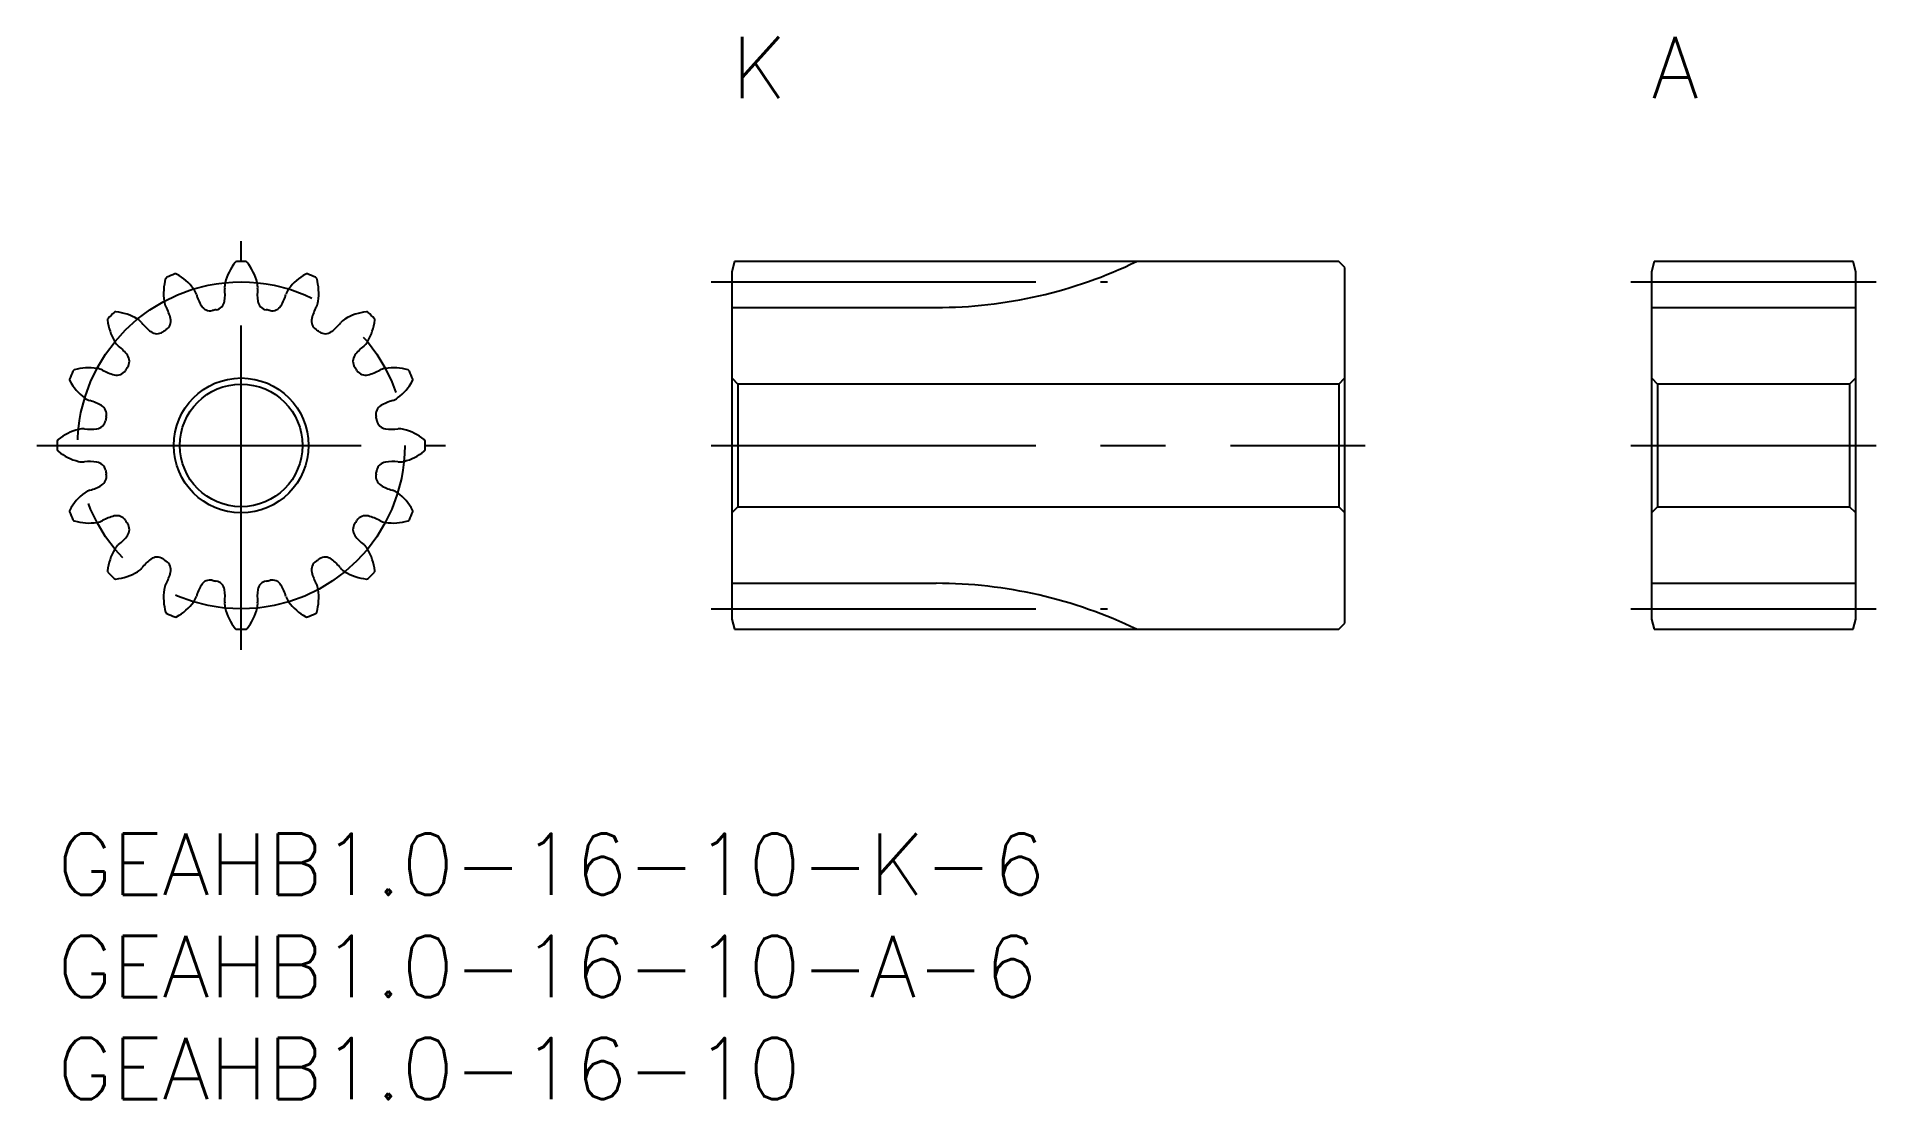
# Model space of a CAD drawing. Extents: x -1 to 89, y -13 to 39.
import ezdxf

# ---------------------------------------------------------------- set-up
doc = ezdxf.new("R2010")
doc.units = 0
doc.header["$LTSCALE"] = 0.5
doc.linetypes.add('CENTER', pattern=[50.8, 31.75, -6.35, 6.35, -6.35])
for name, color, linetype in [('MSM_CENTER', 1, 'CENTER'), ('MSM_CONTINUOUS', 7, 'CONTINUOUS'), ('MSM_PART_NUMBER', 7, 'CONTINUOUS')]:
    doc.layers.add(name, color=color, linetype=linetype)
doc.styles.get("Standard").update_dxf_attribs({"font": 'txt.shx', "height": 1, "bigfont": 'bigfont.shx'})

# ---------------------------------------------------------------- blocks, each defined once
blk = doc.blocks.new('*U3')
at = {"layer": 'MSM_PART_NUMBER'}
blk.add_text('GEAHB1.0-16-10-A-6', height=3, dxfattribs=at).set_placement((0, -8))
blk = doc.blocks.new('*U4')
at = {"layer": 'MSM_PART_NUMBER'}
blk.add_text('GEAHB1.0-16-10-K-6', height=3, dxfattribs=at).set_placement((0, -3))
blk = doc.blocks.new('*U5')
at = {"layer": 'MSM_PART_NUMBER'}
blk.add_text('K', height=3, dxfattribs=at).set_placement((33, 36))
blk = doc.blocks.new('*U6')
at = {"layer": 'MSM_PART_NUMBER'}
blk.add_text('A', height=3, dxfattribs=at).set_placement((78, 36))
blk = doc.blocks.new('*U7')
at = {"layer": 'MSM_PART_NUMBER'}
blk.add_text('GEAHB1.0-16-10', height=3, dxfattribs=at).set_placement((0, -13))

msp = doc.modelspace()

# ---------------------------------------------------------------- linework, layer by layer
at = {"layer": 'MSM_CENTER'}
for p, q in [((9, 9), (9, 29)), ((32, 27), (51.395, 27)), ((77, 27), (89, 27)), ((-1, 19), (19, 19)), ((32, 19), (64, 19)), ((77, 19), (89, 19)), ((32, 11), (51.395, 11)), ((77, 11), (89, 11))]:
    msp.add_line(p, q, dxfattribs=at)
msp.add_circle((9, 19), 8, dxfattribs=at)
at = {"layer": 'MSM_CONTINUOUS'}
for p, q in [((33.134, 28), (33, 27.5)), ((62.7, 28), (33.134, 28)), ((63, 27.7), (62.7, 28)), ((78.134, 28), (78, 27.5)), ((87.866, 28), (78.134, 28)), ((88, 27.5), (87.866, 28)), ((33, 27.5), (33, 10.5)), ((63, 10.3), (63, 27.7)), ((78, 27.5), (78, 10.5)), ((88, 10.5), (88, 27.5)), ((33, 25.75), (43, 25.75)), ((78, 25.75), (88, 25.75)), ((33, 22.3), (33.3, 22)), ((33.3, 22), (33.3, 16)), ((62.7, 22), (33.3, 22)), ((62.7, 22), (63, 22.3)), ((62.7, 22), (62.7, 16)), ((78, 22.3), (78.3, 22)), ((78.3, 22), (78.3, 16)), ((87.7, 22), (78.3, 22)), ((87.7, 22), (88, 22.3)), ((87.7, 22), (87.7, 16)), ((33.3, 16), (33, 15.7)), ((33.3, 16), (62.7, 16)), ((63, 15.7), (62.7, 16)), ((78.3, 16), (78, 15.7)), ((78.3, 16), (87.7, 16)), ((88, 15.7), (87.7, 16)), ((33, 12.25), (43, 12.25)), ((78, 12.25), (88, 12.25)), ((33, 10.5), (33.134, 10)), ((33.134, 10), (62.7, 10)), ((62.7, 10), (63, 10.3)), ((78, 10.5), (78.134, 10)), ((78.134, 10), (87.866, 10)), ((87.866, 10), (88, 10.5))]:
    msp.add_line(p, q, dxfattribs=at)
for radius in [3.3, 3]:
    msp.add_circle((9, 19), radius, dxfattribs=at)
for centre, radius, start, end in [((10.799, 26.299), 2.667, 141.49097, 165.625), ((8.791, 27.898), 0.1, 91.3482, 141.49097), ((9, 19), 9, 88.6518, 91.3482), ((9.209, 27.898), 0.1, 38.50903, 88.65181), ((7.201, 26.299), 2.667, 14.375, 38.50903), ((43, 48.25), 22.5, 270, 295.84193), ((7.869, 26.432), 2.667, 163.99097, 188.125), ((5.402, 27.14), 0.1, 113.8482, 163.99097), ((9, 19), 9, 111.1518, 113.8482), ((5.789, 27.3), 0.1, 61.00903, 111.15181), ((4.545, 25.055), 2.667, 36.875, 61.00903), ((13.455, 25.055), 2.667, 118.99097, 143.125), ((12.211, 27.3), 0.1, 68.8482, 118.99097), ((9, 19), 9, 66.1518, 68.8482), ((12.598, 27.14), 0.1, 16.00903, 66.1518), ((10.131, 26.432), 2.667, 351.875, 16.00903), ((6.03, 26.17), 0.809, 16.31181, 36.87505), ((9.17, 27.088), 2.462, 196.31177, 210.62603), ((5.748, 26.408), 2.462, 351.87397, 6.18823), ((9, 26.761), 0.809, 165.62495, 186.18819), ((9, 26.761), 0.809, 353.81181, 14.37505), ((12.252, 26.408), 2.462, 173.81177, 188.12603), ((8.83, 27.088), 2.462, 329.37397, 343.68823), ((11.97, 26.17), 0.809, 143.12495, 163.68819), ((2.56, 25.143), 0.1, 136.3482, 186.49097), ((9, 19), 9, 133.6518, 136.3482), ((2.857, 25.44), 0.1, 83.50903, 133.6518), ((2.566, 22.889), 2.667, 59.375, 83.50903), ((6.03, 26.17), 0.809, 188.12495, 208.68819), ((3.161, 24.6), 2.462, 14.37397, 28.68823), ((5.061, 25.086), 0.5, 302.91086, 14.37398), ((7.482, 26.089), 0.5, 210.62602, 282.08914), ((9, 19), 6.75, 100.41086, 102.08914), ((7.69, 26.131), 0.5, 280.41087, 351.87398), ((10.31, 26.131), 0.5, 188.12602, 259.58914), ((9, 19), 6.75, 77.91086, 79.58914), ((10.518, 26.089), 0.5, 257.91087, 329.37398), ((12.939, 25.086), 0.5, 165.62602, 237.08914), ((14.839, 24.6), 2.462, 151.31177, 165.62603), ((11.97, 26.17), 0.809, 331.31181, 351.87505), ((15.434, 22.889), 2.667, 96.49097, 120.625), ((15.143, 25.44), 0.1, 46.3482, 96.49097), ((9, 19), 9, 43.6518, 46.3482), ((15.44, 25.143), 0.1, 353.50903, 43.6518), ((5.111, 25.434), 2.667, 186.49097, 210.625), ((3.512, 24.488), 0.809, 38.81181, 59.37505), ((6.061, 26.538), 2.462, 218.81177, 233.12603), ((4.884, 24.969), 0.5, 233.12602, 304.58914), ((9, 19), 6.75, 122.91086, 124.58914), ((9, 19), 6.75, 55.41086, 57.08914), ((13.116, 24.969), 0.5, 235.41087, 306.87398), ((11.939, 26.538), 2.462, 306.87397, 321.18823), ((14.488, 24.488), 0.809, 120.62495, 141.18819), ((12.889, 25.434), 2.667, 329.375, 353.50903), ((3.512, 24.488), 0.809, 210.62495, 231.18819), ((1.462, 21.939), 2.462, 36.87397, 51.18823), ((3.031, 23.116), 0.5, 325.41087, 36.87398), ((14.969, 23.116), 0.5, 143.12602, 214.58914), ((16.538, 21.939), 2.462, 128.81177, 143.12603), ((14.488, 24.488), 0.809, 308.81181, 329.37505), ((9, 19), 9, 156.1518, 158.8482), ((0.86, 22.598), 0.1, 106.00903, 156.15181), ((1.568, 20.131), 2.667, 81.875, 106.00903), ((1.83, 21.97), 0.809, 61.31181, 81.87505), ((3.4, 24.839), 2.462, 241.31177, 255.62603), ((2.914, 22.939), 0.5, 255.62602, 327.08914), ((9, 19), 6.75, 145.41086, 147.08914), ((9, 19), 6.75, 32.91086, 34.58914), ((15.086, 22.939), 0.5, 212.91086, 284.37398), ((14.6, 24.839), 2.462, 284.37397, 298.68823), ((16.17, 21.97), 0.809, 98.12495, 118.68819), ((16.432, 20.131), 2.667, 73.99097, 98.125), ((17.14, 22.598), 0.1, 23.8482, 73.99097), ((9, 19), 9, 21.1518, 23.8482), ((0.7, 22.211), 0.1, 158.8482, 208.99097), ((2.945, 23.455), 2.667, 208.99097, 233.125), ((15.055, 23.455), 2.667, 306.875, 331.00903), ((17.3, 22.211), 0.1, 331.00903, 21.1518), ((1.83, 21.97), 0.809, 233.12495, 253.68819), ((0.912, 18.83), 2.462, 59.37397, 73.68823), ((1.911, 20.518), 0.5, 347.91086, 59.37398), ((16.089, 20.518), 0.5, 120.62602, 192.08914), ((17.088, 18.83), 2.462, 106.31177, 120.62603), ((16.17, 21.97), 0.809, 286.31181, 306.87505), ((1.239, 19), 0.809, 83.81181, 104.37505), ((1.592, 22.252), 2.462, 263.81177, 278.12603), ((1.869, 20.31), 0.5, 278.12602, 349.58914), ((9, 19), 6.75, 167.91086, 169.58914), ((9, 19), 6.75, 10.41086, 12.08914), ((16.131, 20.31), 0.5, 190.41086, 261.87398), ((16.408, 22.252), 2.462, 261.87397, 276.18823), ((16.761, 19), 0.809, 75.62495, 96.18819), ((9, 19), 9, 178.6518, 181.3482), ((0.102, 19.209), 0.1, 128.50903, 178.6518), ((1.701, 17.201), 2.667, 104.375, 128.50903), ((16.299, 17.201), 2.667, 51.49097, 75.625), ((17.898, 19.209), 0.1, 1.3482, 51.49097), ((9, 19), 9, 358.6518, 1.3482), ((0.102, 18.791), 0.1, 181.3482, 231.49097), ((1.701, 20.799), 2.667, 231.49097, 255.625), ((1.239, 19), 0.809, 255.62495, 276.18819), ((1.592, 15.748), 2.462, 81.87397, 96.18823), ((1.869, 17.69), 0.5, 10.41086, 81.87398), ((16.131, 17.69), 0.5, 98.12602, 169.58914), ((16.408, 15.748), 2.462, 83.81177, 98.12603), ((16.761, 19), 0.809, 263.81181, 284.37505), ((16.299, 20.799), 2.667, 284.375, 308.50903), ((17.898, 18.791), 0.1, 308.50903, 358.6518), ((1.911, 17.482), 0.5, 300.62602, 12.08914), ((9, 19), 6.75, 190.41086, 192.08914), ((16.089, 17.482), 0.5, 167.91086, 239.37398), ((9, 19), 6.75, 347.91086, 349.58914), ((2.945, 14.545), 2.667, 126.875, 151.00903), ((1.83, 16.03), 0.809, 106.31181, 126.87505), ((0.912, 19.17), 2.462, 286.31177, 300.62603), ((17.088, 19.17), 2.462, 239.37397, 253.68823), ((16.17, 16.03), 0.809, 53.12495, 73.68819), ((15.055, 14.545), 2.667, 28.99097, 53.125), ((0.7, 15.789), 0.1, 151.00903, 201.1518), ((9, 19), 9, 201.1518, 203.8482), ((0.86, 15.402), 0.1, 203.8482, 253.99097), ((1.568, 17.869), 2.667, 253.99097, 278.125), ((1.83, 16.03), 0.809, 278.12495, 298.68819), ((3.4, 13.161), 2.462, 104.37397, 118.68823), ((2.914, 15.061), 0.5, 32.91086, 104.37398), ((9, 19), 6.75, 212.91086, 214.58914), ((9, 19), 6.75, 325.41086, 327.08914), ((15.086, 15.061), 0.5, 75.62602, 147.08914), ((14.6, 13.161), 2.462, 61.31177, 75.62603), ((16.17, 16.03), 0.809, 241.31181, 261.87505), ((16.432, 17.869), 2.667, 261.875, 286.00903), ((17.14, 15.402), 0.1, 286.00903, 336.1518), ((9, 19), 9, 336.1518, 338.8482), ((17.3, 15.789), 0.1, 338.8482, 28.99097), ((1.462, 16.061), 2.462, 308.81177, 323.12603), ((3.031, 14.884), 0.5, 323.12602, 34.58914), ((14.969, 14.884), 0.5, 145.41087, 216.87398), ((16.538, 16.061), 2.462, 216.87397, 231.18823), ((5.111, 12.566), 2.667, 149.375, 173.50903), ((3.512, 13.512), 0.809, 128.81181, 149.37505), ((4.884, 13.031), 0.5, 55.41086, 126.87398), ((13.116, 13.031), 0.5, 53.12602, 124.58914), ((14.488, 13.512), 0.809, 30.62495, 51.18819), ((12.889, 12.566), 2.667, 6.49097, 30.625), ((2.56, 12.857), 0.1, 173.50903, 223.6518), ((9, 19), 9, 223.6518, 226.3482), ((2.566, 15.111), 2.667, 276.49097, 300.625), ((3.512, 13.512), 0.809, 300.62495, 321.18819), ((6.061, 11.462), 2.462, 126.87397, 141.18823), ((9, 19), 6.75, 235.41086, 237.08914), ((3.161, 13.4), 2.462, 331.31177, 345.62603), ((5.061, 12.914), 0.5, 345.62602, 57.08914), ((12.939, 12.914), 0.5, 122.91086, 194.37398), ((14.839, 13.4), 2.462, 194.37397, 208.68823), ((9, 19), 6.75, 302.91086, 304.58914), ((11.939, 11.462), 2.462, 38.81177, 53.12603), ((14.488, 13.512), 0.809, 218.81181, 239.37505), ((15.434, 15.111), 2.667, 239.375, 263.50903), ((9, 19), 9, 313.6518, 316.3482), ((15.44, 12.857), 0.1, 316.3482, 6.49097), ((2.857, 12.56), 0.1, 226.3482, 276.49097), ((7.869, 11.568), 2.667, 171.875, 196.00903), ((6.03, 11.83), 0.809, 151.31181, 171.87505), ((9.17, 10.912), 2.462, 149.37397, 163.68823), ((7.482, 11.911), 0.5, 77.91086, 149.37398), ((9, 19), 6.75, 257.91086, 259.58914), ((7.69, 11.869), 0.5, 8.12602, 79.58914), ((5.748, 11.592), 2.462, 353.81177, 8.12603), ((12.252, 11.592), 2.462, 171.87397, 186.18823), ((10.31, 11.869), 0.5, 100.41086, 171.87398), ((9, 19), 6.75, 280.41086, 282.08914), ((10.518, 11.911), 0.5, 30.62602, 102.08914), ((8.83, 10.912), 2.462, 16.31177, 30.62603), ((11.97, 11.83), 0.809, 8.12495, 28.68819), ((10.131, 11.568), 2.667, 343.99097, 8.125), ((15.143, 12.56), 0.1, 263.50903, 313.6518), ((43, -10.25), 22.5, 64.15807, 90), ((5.402, 10.86), 0.1, 196.00903, 246.1518), ((4.545, 12.945), 2.667, 298.99097, 323.125), ((6.03, 11.83), 0.809, 323.12495, 343.68819), ((9, 11.239), 0.809, 173.81181, 194.37505), ((10.799, 11.701), 2.667, 194.375, 218.50903), ((7.201, 11.701), 2.667, 321.49097, 345.625), ((9, 11.239), 0.809, 345.62495, 6.18819), ((11.97, 11.83), 0.809, 196.31181, 216.87505), ((13.455, 12.945), 2.667, 216.875, 241.00903), ((12.598, 10.86), 0.1, 293.8482, 343.99097), ((9, 19), 9, 246.1518, 248.8482), ((5.789, 10.7), 0.1, 248.8482, 298.99097), ((8.791, 10.102), 0.1, 218.50903, 268.6518), ((9, 19), 9, 268.6518, 271.3482), ((9.209, 10.102), 0.1, 271.3482, 321.49097), ((12.211, 10.7), 0.1, 241.00903, 291.1518), ((9, 19), 9, 291.1518, 293.8482)]:
    msp.add_arc(centre, radius, start, end, dxfattribs=at)

# ---------------------------------------------------------------- block references
for name in ['*U5', '*U6', '*U4', '*U3', '*U7']:
    msp.add_blockref(name, (0, 0), dxfattribs=at)

doc.saveas('drawing.dxf')
